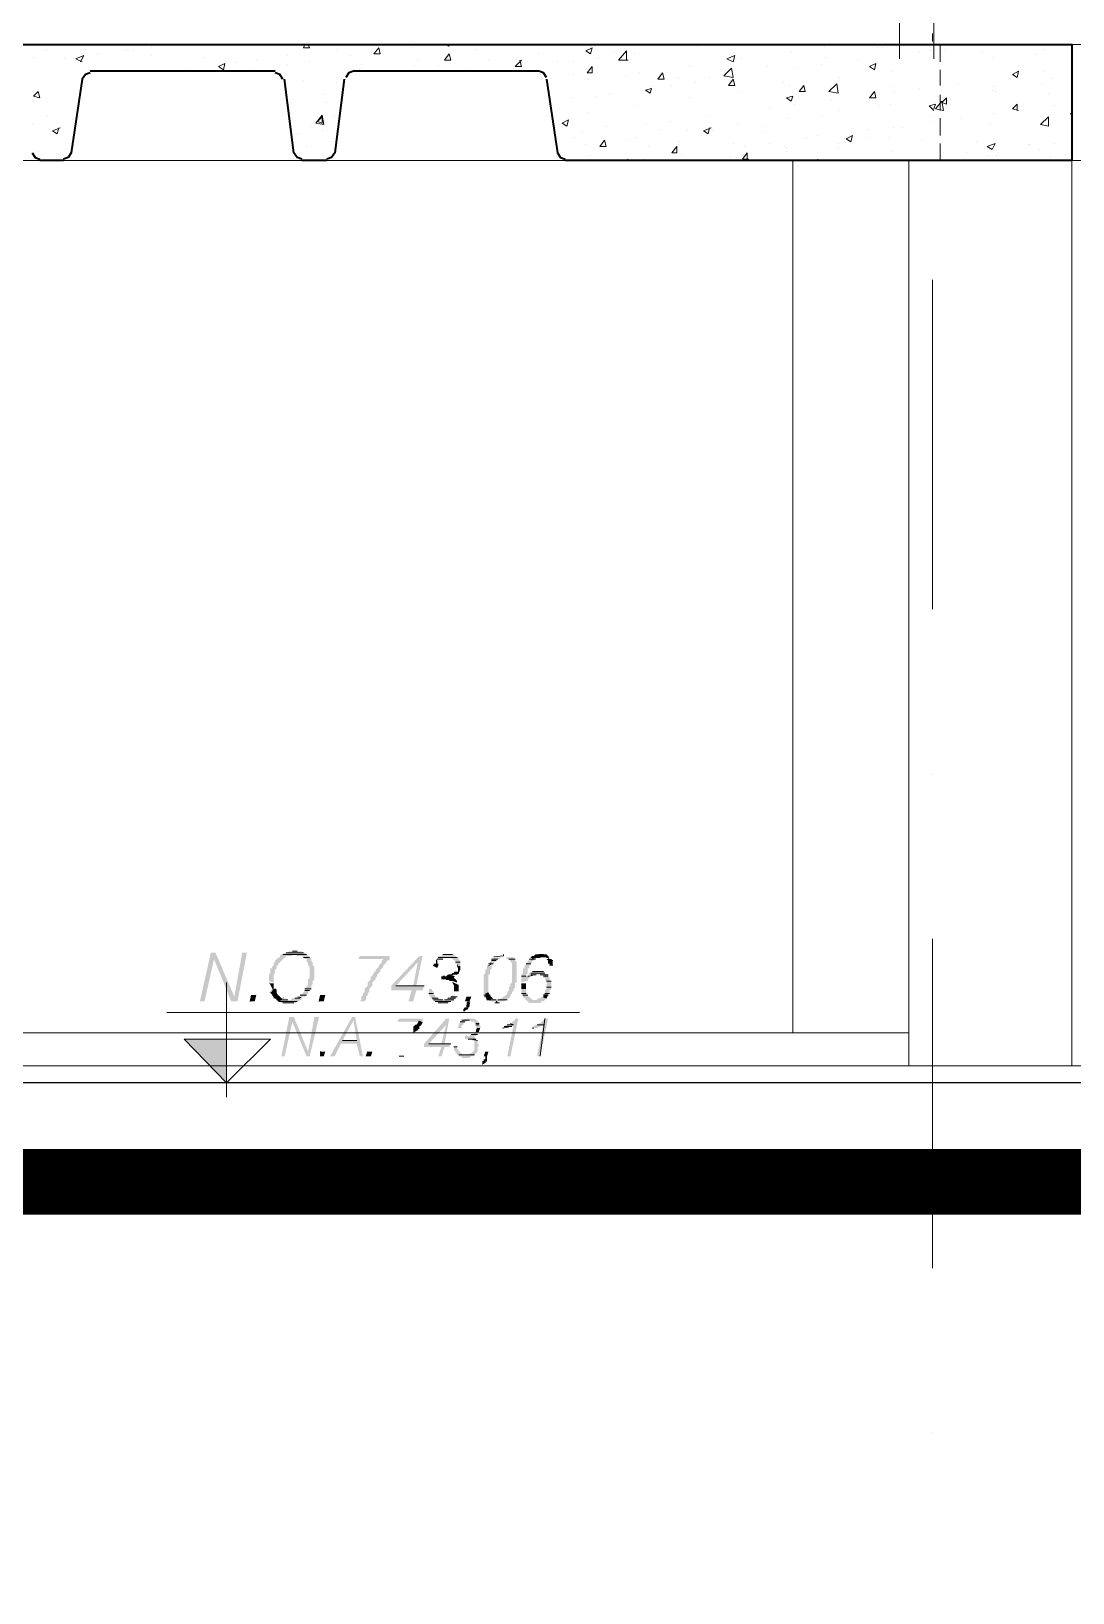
# Model space of a CAD drawing. Header units: millimetres. Extents: x 182 to 575, y -105 to 95.
# Drawn here: x 296.144 to 299.306, y 64.959 to 69.699 of the extents above; entities that cross this region are included whole.
import ezdxf

# ---------------------------------------------------------------- set-up
doc = ezdxf.new("R2010")
doc.units = ezdxf.units.MM
doc.header["$MEASUREMENT"] = 0
doc.layers.add('PDF_Geometry', color=7, linetype='Continuous')
doc.layers.add('PDF_Solid Fills', color=7, linetype='Continuous')

msp = doc.modelspace()

# ---------------------------------------------------------------- hatches: boundary and pattern name
at = {"layer": 'PDF_Solid Fills', "transparency": 33554559}
for points in [[(296.785, 66.9015), (296.7612, 66.7681), (296.704, 66.9015), (296.6897, 66.9015), (296.6564, 66.7539), (296.6707, 66.7539), (296.6993, 66.8824), (296.7516, 66.7539), (296.7707, 66.7539), (296.7992, 66.9015)], [(296.9183, 66.891), (296.9231, 66.892), (296.9373, 66.892), (296.9373, 66.8967), (296.9469, 66.8967), (296.9516, 66.8961), (296.9516, 66.892), (296.9659, 66.892), (296.9707, 66.8872), (296.9754, 66.8824), (296.9802, 66.8824), (296.9802, 66.8729), (296.985, 66.8729), (296.985, 66.8634), (296.9897, 66.8586), (296.9897, 66.8253), (296.985, 66.8205), (296.985, 66.8015), (296.9802, 66.8015), (296.9802, 66.7967), (296.9754, 66.792), (296.9754, 66.7872), (296.9707, 66.7824), (296.9707, 66.7777), (296.9659, 66.7777), (296.9564, 66.7681), (296.9754, 66.7681), (296.9802, 66.7729), (296.985, 66.7777), (296.985, 66.7824), (296.9897, 66.7872), (296.9945, 66.792), (296.9945, 66.8015), (296.9993, 66.8062), (296.9993, 66.8158), (297.004, 66.8205), (297.004, 66.8586), (296.9993, 66.8634), (296.9993, 66.8729), (296.9945, 66.8777), (296.9945, 66.8824), (296.9897, 66.8872), (296.9897, 66.892), (296.985, 66.892), (296.9802, 66.8967), (296.9754, 66.9015), (296.9707, 66.9015), (296.9659, 66.9062), (296.9278, 66.9062), (296.9231, 66.9015), (296.9135, 66.9015), (296.9088, 66.8967), (296.904, 66.8967), (296.8992, 66.892), (296.8992, 66.8872), (296.8945, 66.8872), (296.885, 66.8777), (296.885, 66.8729), (296.8802, 66.8729), (296.8802, 66.8634), (296.8754, 66.8586), (296.8754, 66.8539), (296.8707, 66.8539), (296.8707, 66.8396), (296.8659, 66.8348), (296.8659, 66.8158), (296.8802, 66.811), (296.8802, 66.8348), (296.885, 66.8396), (296.885, 66.8491), (296.8897, 66.8539), (296.8897, 66.8634), (296.8945, 66.8634), (296.8945, 66.8681), (296.8992, 66.8729), (296.904, 66.8777), (296.9088, 66.8824), (296.9135, 66.8872), (296.9183, 66.8872)], [(297.2135, 66.8824), (297.2088, 66.8777), (297.2088, 66.8729), (297.204, 66.8681), (297.1993, 66.8634), (297.1993, 66.8586), (297.1945, 66.8539), (297.1897, 66.8491), (297.1897, 66.8443), (297.185, 66.8443), (297.185, 66.8396), (297.1802, 66.8348), (297.1802, 66.8301), (297.1754, 66.8301), (297.1754, 66.8205), (297.1707, 66.8158), (297.1659, 66.811), (297.1659, 66.8015), (297.1612, 66.7967), (297.1564, 66.792), (297.1564, 66.7824), (297.1516, 66.7777), (297.1516, 66.7729), (297.1469, 66.7681), (297.1469, 66.7586), (297.1421, 66.7539), (297.1564, 66.7539), (297.1612, 66.7586), (297.1612, 66.7681), (297.1659, 66.7729), (297.1659, 66.7777), (297.1707, 66.7824), (297.1707, 66.792), (297.1754, 66.7967), (297.1802, 66.8015), (297.1802, 66.811), (297.185, 66.8158), (297.1897, 66.8205), (297.1897, 66.8253), (297.1945, 66.8301), (297.1945, 66.8348), (297.1993, 66.8396), (297.204, 66.8443), (297.204, 66.8491), (297.2088, 66.8539), (297.2135, 66.8586), (297.2135, 66.8634), (297.2231, 66.8729), (297.2231, 66.8777), (297.2278, 66.8777), (297.2326, 66.8824), (297.2326, 66.892), (297.1421, 66.892), (297.1373, 66.8824)], [(297.3897, 66.8824), (297.3945, 66.8824), (297.3945, 66.8856), (297.404, 66.8872), (297.4183, 66.8872), (297.4278, 66.8777), (297.4326, 66.8777), (297.4326, 66.8681), (297.4373, 66.8681), (297.4373, 66.8634), (297.4469, 66.8586), (297.4469, 66.8777), (297.4421, 66.8824), (297.4421, 66.8872), (297.4373, 66.8872), (297.4326, 66.892), (297.4278, 66.892), (297.4278, 66.8967), (297.3945, 66.8967), (297.3897, 66.892), (297.3802, 66.892), (297.3802, 66.8872), (297.3754, 66.8824), (297.3707, 66.8777)], [(297.6659, 66.892), (297.6612, 66.8872), (297.7183, 66.8872), (297.7135, 66.892), (297.7088, 66.8967), (297.6754, 66.8967), (297.6707, 66.892)], [(297.4231, 66.8396), (297.4183, 66.8348), (297.4373, 66.8348), (297.4421, 66.8396), (297.4421, 66.8443), (297.4278, 66.8443), (297.4278, 66.8396)], [(297.5421, 66.8586), (297.5469, 66.8634), (297.5278, 66.8586), (297.5278, 66.8539), (297.5231, 66.8491), (297.5231, 66.8396), (297.5183, 66.8348), (297.5183, 66.7729), (297.5326, 66.7777), (297.5326, 66.8348), (297.5373, 66.8348), (297.5373, 66.8491), (297.5421, 66.8539)], [(297.7278, 66.8777), (297.7231, 66.8824), (297.7088, 66.8824), (297.7135, 66.8777), (297.7135, 66.8681), (297.7183, 66.8681), (297.7183, 66.8634), (297.7278, 66.8634)], [(297.3897, 66.8205), (297.4135, 66.8205), (297.4135, 66.8158), (297.4231, 66.8158), (297.4373, 66.811), (297.4373, 66.8158), (297.4326, 66.8205), (297.4278, 66.8253), (297.4278, 66.829), (297.4326, 66.8301), (297.4088, 66.8348), (297.404, 66.8301), (297.3897, 66.8301)], [(296.8135, 66.7729), (296.8088, 66.7539), (296.8231, 66.7539), (296.8278, 66.7729)], [(296.885, 66.7872), (296.885, 66.792), (296.8707, 66.7872)], [(296.8754, 66.7729), (296.8802, 66.7681), (296.8802, 66.7634), (296.904, 66.7634), (296.8992, 66.7681), (296.8945, 66.7729), (296.8897, 66.7777)], [(296.9326, 66.7586), (296.8897, 66.7586), (296.8945, 66.7539), (296.8992, 66.7539), (296.904, 66.7491), (296.9469, 66.7491), (296.9516, 66.7539), (296.9564, 66.7539), (296.9612, 66.7586), (296.9659, 66.7586), (296.9659, 66.7634), (296.9373, 66.7634)], [(297.0231, 66.7729), (297.0183, 66.7539), (297.0326, 66.7539), (297.0373, 66.7729)], [(297.385, 66.7586), (297.3802, 66.7634), (297.3754, 66.7634), (297.3707, 66.7681), (297.3707, 66.7729), (297.3659, 66.7729), (297.3659, 66.7824), (297.3612, 66.7872), (297.3612, 66.792), (297.3516, 66.792), (297.3516, 66.7729), (297.3564, 66.7681), (297.3564, 66.7634), (297.3612, 66.7634), (297.3612, 66.7586), (297.3659, 66.7586), (297.3659, 66.7539), (297.3754, 66.7539), (297.3802, 66.7491), (297.4135, 66.7491), (297.4183, 66.7539), (297.4231, 66.7539), (297.4278, 66.7586), (297.4326, 66.7634), (297.4373, 66.7681), (297.4231, 66.7729), (297.4183, 66.7681), (297.4135, 66.7634), (297.4088, 66.7634), (297.404, 66.7586)], [(297.4707, 66.7539), (297.4754, 66.7491), (297.4754, 66.7539), (297.4802, 66.7681), (297.4659, 66.7681), (297.4612, 66.7539)], [(297.6564, 66.7491), (297.6897, 66.7491), (297.6945, 66.7539), (297.6992, 66.7539), (297.704, 66.7586), (297.704, 66.7634), (297.7088, 66.7634), (297.7088, 66.7681), (297.6945, 66.7681), (297.6897, 66.7634), (297.685, 66.7634), (297.6802, 66.7586), (297.6659, 66.7586), (297.6564, 66.7681), (297.6516, 66.7681), (297.6516, 66.7729), (297.6469, 66.7777), (297.6469, 66.792), (297.6326, 66.792), (297.6326, 66.7777), (297.6373, 66.7729), (297.6373, 66.7681)], [(297.004, 66.7062), (296.985, 66.6015), (296.9421, 66.7062), (296.9278, 66.7062), (296.904, 66.5872), (296.9135, 66.5872), (296.9373, 66.692), (296.9802, 66.5872), (296.9897, 66.5872), (297.0183, 66.7062)], [(297.3183, 66.692), (297.3326, 66.6872), (297.3326, 66.7015), (297.2612, 66.7015), (297.2564, 66.692)], [(297.4564, 66.6872), (297.4612, 66.692), (297.4659, 66.692), (297.4707, 66.6967), (297.4754, 66.6967), (297.4802, 66.692), (297.4897, 66.692), (297.4897, 66.6872), (297.4945, 66.6872), (297.4945, 66.6729), (297.5088, 66.6729), (297.5088, 66.6777), (297.504, 66.6824), (297.504, 66.692), (297.4993, 66.692), (297.4993, 66.6967), (297.4945, 66.6967), (297.4897, 66.7015), (297.4612, 66.7015), (297.4564, 66.6967), (297.4516, 66.6967), (297.4469, 66.692), (297.4469, 66.6872), (297.4421, 66.6872), (297.4421, 66.6777), (297.4373, 66.6729), (297.4516, 66.6729), (297.4516, 66.6824), (297.4564, 66.6824)], [(297.4564, 66.7253), (297.4612, 66.7253), (297.4635, 66.7277), (297.4707, 66.7301), (297.4707, 66.7348), (297.4659, 66.7396), (297.4659, 66.7348), (297.4612, 66.7348), (297.4564, 66.7301)], [(297.6129, 66.6967), (297.6088, 66.6967), (297.6088, 66.692), (297.604, 66.692), (297.604, 66.6872), (297.5993, 66.6872), (297.5945, 66.6824), (297.585, 66.6824), (297.5802, 66.6777), (297.5754, 66.6729), (297.5945, 66.6729), (297.5945, 66.6767), (297.5993, 66.6777), (297.604, 66.6777), (297.6088, 66.6824), (297.5897, 66.5872), (297.5993, 66.5872), (297.6231, 66.7015), (297.6135, 66.7015)], [(297.6945, 66.692), (297.6897, 66.6872), (297.685, 66.6872), (297.685, 66.6824), (297.6754, 66.6824), (297.6707, 66.6777), (297.6659, 66.6777), (297.6659, 66.6729), (297.6802, 66.6729), (297.6838, 66.6765), (297.6897, 66.6777), (297.6945, 66.6777), (297.6945, 66.6824), (297.698, 66.6824), (297.6971, 66.6714), (297.6802, 66.5872), (297.6897, 66.5872), (297.7135, 66.7015), (297.704, 66.7015), (297.6992, 66.6967)], [(297.4612, 66.6396), (297.4802, 66.6396), (297.485, 66.6348), (297.4897, 66.6348), (297.4897, 66.6062), (297.4802, 66.5967), (297.4754, 66.5967), (297.4754, 66.592), (297.4516, 66.592), (297.4516, 66.5967), (297.4469, 66.5967), (297.4469, 66.6015), (297.4421, 66.6015), (297.4421, 66.6062), (297.4373, 66.611), (297.4373, 66.6158), (297.4278, 66.6158), (297.4278, 66.6062), (297.4326, 66.6015), (297.4326, 66.5967), (297.4373, 66.5967), (297.4373, 66.592), (297.4421, 66.592), (297.4421, 66.5872), (297.4516, 66.5872), (297.4516, 66.5824), (297.4754, 66.5824), (297.4802, 66.5872), (297.485, 66.5872), (297.4897, 66.592), (297.4945, 66.5967), (297.4993, 66.6015), (297.4993, 66.6158), (297.504, 66.6205), (297.4993, 66.6253), (297.4993, 66.6348), (297.4945, 66.6396), (297.4897, 66.6443), (297.4897, 66.6477), (297.4945, 66.6491), (297.4993, 66.6539), (297.4993, 66.6586), (297.504, 66.6586), (297.4945, 66.6634), (297.4897, 66.6586), (297.485, 66.6539), (297.4802, 66.6539), (297.4754, 66.6491), (297.4612, 66.6491)], [(297.0231, 66.6015), (297.0231, 66.5872), (297.0326, 66.5872), (297.0373, 66.6015)], [(297.1659, 66.6015), (297.1612, 66.5872), (297.1754, 66.5872), (297.1802, 66.6015)], [(297.5135, 66.5634), (297.5231, 66.5682), (297.5231, 66.5729), (297.5278, 66.5729), (297.5278, 66.5872), (297.5326, 66.6015), (297.5231, 66.6015), (297.5183, 66.5872), (297.5231, 66.5872), (297.5231, 66.5777), (297.5183, 66.5777), (297.5183, 66.5729), (297.5135, 66.5729)]]:
    msp.add_hatch(color=256, dxfattribs=at).paths.add_polyline_path(points)
h = msp.add_hatch(color=256, dxfattribs=at)
h.paths.add_polyline_path([(297.3183, 66.8729), (297.304, 66.8015), (297.2516, 66.8015)])
h.paths.add_polyline_path([(297.3326, 66.892), (297.3231, 66.892), (297.2373, 66.8015), (297.2373, 66.7872), (297.2992, 66.7872), (297.2897, 66.7539), (297.304, 66.7539), (297.3135, 66.7872), (297.3326, 66.7872), (297.3373, 66.8015), (297.3135, 66.8015)], flags=0)
h = msp.add_hatch(color=256, dxfattribs=at)
h.paths.add_polyline_path([(297.5754, 66.8872), (297.5469, 66.8872), (297.5469, 66.8824), (297.5421, 66.8824), (297.5421, 66.8777), (297.5373, 66.8729), (297.5326, 66.8729), (297.5469, 66.8681), (297.5516, 66.8729), (297.5612, 66.8824), (297.5659, 66.8824), (297.5697, 66.8862)])
h.paths.add_polyline_path([(297.5326, 66.7586), (297.5373, 66.7539), (297.5802, 66.7539), (297.585, 66.7586), (297.5897, 66.7586), (297.5897, 66.7634), (297.5945, 66.7634), (297.5993, 66.7681), (297.5993, 66.7729), (297.604, 66.7777), (297.604, 66.7824), (297.6088, 66.7872), (297.6088, 66.792), (297.6135, 66.7967), (297.6135, 66.811), (297.6183, 66.811), (297.6183, 66.8729), (297.6135, 66.8777), (297.6135, 66.8824), (297.6088, 66.8872), (297.585, 66.8872), (297.5897, 66.8824), (297.5945, 66.8824), (297.5993, 66.8777), (297.5993, 66.8729), (297.604, 66.8729), (297.604, 66.811), (297.5993, 66.8062), (297.5993, 66.8015), (297.5945, 66.7967), (297.5945, 66.7872), (297.5897, 66.7824), (297.5897, 66.7777), (297.5802, 66.7681), (297.5754, 66.7681), (297.5754, 66.7634), (297.5707, 66.7634), (297.5659, 66.7586), (297.5516, 66.7586), (297.5469, 66.7634), (297.5278, 66.7634), (297.5278, 66.7586)])
h = msp.add_hatch(color=256, dxfattribs=at)
h.paths.add_polyline_path([(297.6469, 66.8348), (297.6516, 66.8396), (297.6516, 66.8539), (297.6564, 66.8539), (297.6564, 66.8634), (297.6612, 66.8681), (297.6659, 66.8729), (297.6659, 66.8777), (297.6707, 66.8777), (297.6754, 66.8824), (297.6516, 66.8777), (297.6516, 66.8729), (297.6469, 66.8729), (297.6469, 66.8634), (297.6421, 66.8634), (297.6421, 66.8539), (297.6373, 66.8539), (297.6373, 66.8396), (297.6326, 66.8348), (297.6326, 66.811), (297.6469, 66.8158), (297.6516, 66.8158), (297.6516, 66.8205), (297.6564, 66.8253), (297.6564, 66.8301), (297.6469, 66.8301)])
h.paths.add_polyline_path([(297.6957, 66.8336), (297.6992, 66.8301), (297.6992, 66.8253), (297.704, 66.8253), (297.704, 66.8205), (297.7088, 66.8158), (297.7088, 66.792), (297.704, 66.7872), (297.704, 66.7777), (297.6992, 66.7777), (297.7135, 66.7729), (297.7183, 66.7777), (297.7183, 66.7872), (297.7231, 66.792), (297.7231, 66.8158), (297.7183, 66.8158), (297.7183, 66.8253), (297.7135, 66.8301), (297.7135, 66.8348), (297.7088, 66.8348), (297.6992, 66.8443), (297.6659, 66.8443), (297.6612, 66.8396), (297.6564, 66.8396), (297.6516, 66.8348), (297.6897, 66.8348)])
h = msp.add_hatch(color=256, dxfattribs=at)
h.paths.add_polyline_path([(297.1231, 66.6967), (297.1326, 66.6348), (297.0897, 66.6348)])
h.paths.add_polyline_path([(297.1516, 66.5872), (297.1278, 66.7062), (297.1183, 66.7062), (297.0516, 66.5872), (297.0659, 66.5872), (297.085, 66.6253), (297.1326, 66.6253), (297.1421, 66.5872)], flags=0)
h = msp.add_hatch(color=256, dxfattribs=at)
h.paths.add_polyline_path([(297.404, 66.6824), (297.3897, 66.6253), (297.3516, 66.6253)])
h.paths.add_polyline_path([(297.4135, 66.7015), (297.404, 66.7015), (297.3373, 66.6253), (297.3373, 66.6158), (297.3897, 66.6158), (297.3802, 66.5872), (297.3897, 66.5872), (297.3993, 66.6158), (297.4135, 66.6158), (297.4183, 66.6253), (297.3993, 66.6253)], flags=0)

# ---------------------------------------------------------------- linework, layer by layer
at = {"layer": 'PDF_Geometry', "lineweight": 13}
for points in [[(298.7802, 69.6158), (298.7802, 69.7872), (298.7802, 69.7681), (298.7802, 69.7729), (298.7754, 69.7729), (298.7754, 69.7681), (298.7754, 69.7729)], [(298.885, 69.6158), (298.885, 69.7872)], [(298.7802, 69.692), (298.7802, 69.6681)], [(298.8802, 69.692), (298.8802, 69.6681)], [(298.904, 69.6062), (298.904, 69.6586), (298.9421, 69.6586)], [(298.9659, 69.6586), (299.0183, 69.6586)], [(299.0421, 69.6586), (299.0945, 69.6586)], [(299.1183, 69.6586), (299.1659, 69.6586)], [(299.1945, 69.6586), (299.2421, 69.6586)], [(299.2659, 69.6586), (299.304, 69.6586), (299.304, 69.6062)], [(298.904, 69.5348), (298.904, 69.5824)], [(299.304, 69.5824), (299.304, 69.5348)], [(298.904, 69.4586), (298.904, 69.5062)], [(299.304, 69.5062), (299.304, 69.4586)], [(298.8802, 69.4443), (298.8802, 69.4443)], [(298.904, 69.3824), (298.904, 69.4348)], [(299.304, 69.4348), (299.304, 69.3824)], [(298.9421, 69.3062), (298.904, 69.3062), (298.904, 69.3586)], [(299.304, 69.3586), (299.304, 69.3062), (299.2659, 69.3062)], [(303.7231, 69.3062), (299.0802, 69.3062), (280.504, 69.3062), (280.5564, 69.3062)], [(299.0183, 69.3062), (298.9659, 69.3062)], [(299.0945, 69.3062), (299.0421, 69.3062)], [(299.1659, 69.3062), (299.1183, 69.3062)], [(299.2421, 69.3062), (299.1945, 69.3062)], [(298.8802, 67.9443), (298.8802, 68.9443)], [(298.8802, 67.4443), (298.8802, 67.4443)], [(298.8802, 65.9443), (298.8802, 66.9443)], [(296.9802, 66.8967), (296.9088, 66.8967), (296.9802, 66.8967)], [(296.9088, 66.8967), (296.9802, 66.8967), (296.9088, 66.8967)], [(296.9707, 66.9015), (296.9183, 66.9015), (296.9707, 66.9015)], [(296.9373, 66.9062), (296.9516, 66.9062), (296.9373, 66.9062)], [(297.3945, 66.8967), (297.4231, 66.8967), (297.3945, 66.8967)], [(297.5492, 66.8896), (297.5778, 66.892), (297.5778, 66.892), (297.5778, 66.8967), (297.5778, 66.8967), (297.5778, 66.8967), (297.5778, 66.8967)], [(297.6992, 66.8967), (297.685, 66.8967), (297.6992, 66.8967)], [(297.685, 66.8967), (297.6992, 66.8967), (297.685, 66.8967)], [(296.9707, 66.8872), (296.9897, 66.8872), (296.9707, 66.8872)], [(297.3754, 66.8824), (297.3945, 66.8824), (297.3754, 66.8824)], [(297.3802, 66.8872), (297.4088, 66.8872), (297.3802, 66.8872)], [(297.4088, 66.8872), (297.3802, 66.8872), (297.4088, 66.8872)], [(297.4373, 66.8872), (297.3802, 66.8872), (297.4373, 66.8872)], [(297.4469, 66.8729), (297.4326, 66.8729), (297.4469, 66.8729)], [(297.4373, 66.8586), (297.4469, 66.8586), (297.4373, 66.8586)], [(297.5397, 66.8705), (297.5397, 66.8658), (297.5302, 66.861)], [(297.5326, 66.8681), (297.5469, 66.8681), (297.5326, 66.8681)], [(297.5469, 66.8681), (297.5326, 66.8681), (297.5469, 66.8681)], [(297.5612, 66.8824), (297.5421, 66.8824), (297.5612, 66.8824)], [(297.5564, 66.8777), (297.5421, 66.8777), (297.5564, 66.8777)], [(297.5945, 66.8824), (297.6135, 66.8824), (297.5945, 66.8824)], [(297.6612, 66.8681), (297.6469, 66.8681), (297.6612, 66.8681)], [(297.6754, 66.8824), (297.6564, 66.8824), (297.6754, 66.8824)], [(297.6826, 66.8872), (297.6683, 66.8848), (297.6635, 66.8801)], [(297.6659, 66.8443), (297.6992, 66.8443), (297.6659, 66.8443)], [(297.6897, 66.8443), (297.6754, 66.8443), (297.6897, 66.8443)], [(297.7088, 66.8872), (297.7135, 66.8872), (297.7159, 66.8824)], [(297.7278, 66.8777), (297.7135, 66.8777), (297.7278, 66.8777)], [(297.7278, 66.8634), (297.7183, 66.8634), (297.7278, 66.8634)], [(296.7373, 66.4634), (296.7373, 66.811)], [(297.3373, 66.8015), (297.2516, 66.8015), (297.3373, 66.8015)], [(297.3945, 66.8301), (297.3993, 66.8301), (297.3945, 66.8301)], [(297.4326, 66.8205), (297.404, 66.8205), (297.4326, 66.8205)], [(297.4112, 66.8348), (297.4254, 66.8348), (297.4183, 66.8348)], [(297.4278, 66.8396), (297.4421, 66.8396), (297.4278, 66.8396)], [(297.6326, 66.8301), (297.6469, 66.8301), (297.6326, 66.8301)], [(297.6469, 66.8301), (297.6326, 66.8301), (297.6469, 66.8301)], [(297.6659, 66.8324), (297.6564, 66.8301), (297.6516, 66.8301)], [(297.6612, 66.8396), (297.704, 66.8396), (297.6612, 66.8396)], [(297.704, 66.8396), (297.6612, 66.8396), (297.704, 66.8396)], [(297.6683, 66.8348), (297.6612, 66.8348), (297.6778, 66.8348)], [(297.6897, 66.8348), (297.7135, 66.8348), (297.6897, 66.8348)], [(297.7135, 66.8301), (297.6992, 66.8301), (297.7135, 66.8301)], [(297.6992, 66.8301), (297.7135, 66.8301), (297.6992, 66.8301)], [(297.7088, 66.8158), (297.7231, 66.8158), (297.7088, 66.8158)], [(297.7088, 66.7967), (297.7231, 66.7967), (297.7088, 66.7967)], [(296.8088, 66.7539), (296.8135, 66.7729), (296.8088, 66.7539)], [(296.8897, 66.7777), (296.8754, 66.7777), (296.8897, 66.7777)], [(296.8992, 66.7681), (296.8802, 66.7681), (296.8992, 66.7681)], [(296.8897, 66.7586), (296.9231, 66.7586), (296.8897, 66.7586)], [(296.8992, 66.7539), (296.9516, 66.7539), (296.8992, 66.7539)], [(296.9421, 66.7491), (296.9088, 66.7491), (296.9421, 66.7491)], [(296.9445, 66.7634), (296.9588, 66.7634), (296.9635, 66.7658), (296.954, 66.7681)], [(296.9802, 66.7729), (296.9612, 66.7729), (296.9802, 66.7729)], [(296.9612, 66.7729), (296.9802, 66.7729), (296.9612, 66.7729)], [(296.9754, 66.792), (296.9945, 66.792), (296.9754, 66.792)], [(296.9897, 66.7872), (296.9754, 66.7872), (296.9897, 66.7872)], [(297.0183, 66.7539), (297.0231, 66.7729), (297.0183, 66.7539)], [(297.3516, 66.7777), (297.3659, 66.7777), (297.3516, 66.7777)], [(297.3802, 66.7634), (297.3612, 66.7634), (297.3802, 66.7634)], [(297.4183, 66.7539), (297.3707, 66.7539), (297.4183, 66.7539)], [(297.3802, 66.7491), (297.4088, 66.7491), (297.3802, 66.7491)], [(297.4278, 66.7586), (297.3993, 66.7586), (297.4278, 66.7586)], [(297.4088, 66.7634), (297.4326, 66.7634), (297.4088, 66.7634)], [(297.4183, 66.7681), (297.4373, 66.7681), (297.4183, 66.7681)], [(297.5373, 66.7729), (297.5183, 66.7729), (297.5373, 66.7729)], [(297.5564, 66.7586), (297.5278, 66.7586), (297.5564, 66.7586)], [(297.5516, 66.7491), (297.5659, 66.7491), (297.5516, 66.7491)], [(297.5588, 66.7539), (297.5564, 66.7539), (297.5588, 66.7491), (297.5588, 66.7491), (297.5588, 66.7491), (297.5588, 66.7491)], [(297.6469, 66.7777), (297.6326, 66.7777), (297.6469, 66.7777)], [(297.6373, 66.7729), (297.6516, 66.7729), (297.6373, 66.7729)], [(297.6992, 66.7729), (297.7135, 66.7729), (297.6992, 66.7729)], [(297.7183, 66.7777), (297.704, 66.7777), (297.7183, 66.7777)], [(296.5564, 66.7205), (297.8088, 66.7205)], [(297.4707, 66.7348), (297.4612, 66.7348), (297.4707, 66.7348)], [(297.4659, 66.7396), (297.4754, 66.7396), (297.4659, 66.7396)], [(297.704, 66.7015), (297.6897, 66.5872), (297.704, 66.7015)], [(297.4469, 66.692), (297.4612, 66.692), (297.4469, 66.692)], [(297.4612, 66.692), (297.4469, 66.692), (297.4612, 66.692)], [(297.4516, 66.6967), (297.4754, 66.6967), (297.4516, 66.6967)], [(297.4754, 66.6967), (297.4516, 66.6967), (297.4754, 66.6967)], [(297.4802, 66.6539), (297.4993, 66.6539), (297.4802, 66.6539)], [(297.4897, 66.6586), (297.4993, 66.6586), (297.4897, 66.6586)], [(297.4897, 66.6586), (297.504, 66.6586), (297.4897, 66.6586)], [(297.504, 66.6872), (297.4945, 66.6872), (297.504, 66.6872)], [(297.4945, 66.6824), (297.504, 66.6824), (297.4945, 66.6824)], [(297.5993, 66.6777), (297.5754, 66.6729), (297.5993, 66.6777)], [(297.5802, 66.6777), (297.604, 66.6777), (297.5802, 66.6777)], [(297.6088, 66.6824), (297.5897, 66.6824), (297.6088, 66.6824)], [(297.6802, 66.6824), (297.6992, 66.6824), (297.6802, 66.6824)], [(297.0897, 66.6348), (297.1326, 66.6348), (297.0897, 66.6348)], [(297.4183, 66.6253), (297.3516, 66.6253), (297.4183, 66.6253)], [(297.4659, 66.6491), (297.4659, 66.6491), (297.4659, 66.6491)], [(297.4945, 66.6396), (297.4707, 66.6396), (297.4945, 66.6396)], [(275.6183, 66.5586), (302.7135, 66.5586)], [(297.0231, 66.5872), (297.0231, 66.6015), (297.0231, 66.5872)], [(297.1612, 66.5872), (297.1659, 66.6015), (297.1612, 66.5872)], [(297.2754, 66.5872), (297.2612, 66.5872), (297.2754, 66.5872)], [(297.4897, 66.592), (297.4659, 66.592), (297.4897, 66.592)], [(297.4659, 66.592), (297.4897, 66.592), (297.4659, 66.592)], [(297.5231, 66.5682), (297.5135, 66.5634), (297.5231, 66.5682)], [(297.5183, 66.5729), (297.5278, 66.5729), (297.5183, 66.5729)], [(297.5231, 66.5824), (297.5278, 66.5824), (297.5231, 66.5824)], [(297.5278, 66.5777), (297.5231, 66.5777), (297.5278, 66.5777)], [(298.8802, 65.4443), (298.8802, 65.4443)]]:
    msp.add_lwpolyline(points, dxfattribs=at)
at = {"layer": 'PDF_Geometry', "lineweight": 40}
for points in [[(280.7231, 69.3062), (280.304, 69.3062), (280.304, 69.6586), (299.304, 69.6586), (299.304, 69.3062), (297.7659, 69.3062)], [(296.3231, 69.5729), (296.3088, 69.5681), (296.2993, 69.5539), (296.2659, 69.3301), (296.2564, 69.3158), (296.2421, 69.311)], [(296.885, 69.5777), (296.3231, 69.5777)], [(296.9088, 69.5539), (296.8992, 69.5681), (296.885, 69.5729)], [(296.9659, 69.311), (296.9516, 69.3158), (296.9421, 69.3301), (296.9135, 69.5539)], [(297.0945, 69.5539), (297.0659, 69.3301), (297.0564, 69.3158), (297.0421, 69.311)], [(297.7088, 69.5586), (297.6992, 69.5729), (297.685, 69.5777), (297.1231, 69.5777), (297.1088, 69.5729), (297.0993, 69.5586)], [(297.7088, 69.5539), (297.7421, 69.3301), (297.7516, 69.3158), (297.7659, 69.311)], [(296.1469, 69.3301), (296.1564, 69.3158), (296.1707, 69.311)], [(296.2421, 69.3062), (296.1707, 69.3062)], [(297.0421, 69.3062), (296.9659, 69.3062)]]:
    msp.add_lwpolyline(points, dxfattribs=at)
at = {"layer": 'PDF_Geometry', "lineweight": 0}
for points in [[(296.1897, 69.6396), (296.1897, 69.6396)], [(296.3088, 69.6443), (296.3088, 69.6443)], [(296.4326, 69.6396), (296.4326, 69.6396)], [(296.4564, 69.6396), (296.4564, 69.6396)], [(296.5088, 69.6539), (296.5088, 69.6539)], [(296.985, 69.6586), (296.9897, 69.6491), (296.9707, 69.6491), (296.9754, 69.6586)], [(297.0707, 69.6443), (297.0707, 69.6443)], [(297.2992, 69.6491), (297.2992, 69.6491)], [(297.404, 69.6586), (297.4135, 69.6539)], [(297.4088, 69.6539), (297.4135, 69.6586)], [(297.4945, 69.6396), (297.4945, 69.6396)], [(297.8421, 69.6539), (297.8421, 69.6539)], [(297.9564, 69.611), (297.9278, 69.611), (297.9516, 69.6396), (297.9516, 69.611)], [(298.1659, 69.6539), (298.1659, 69.6539)], [(298.5516, 69.6539), (298.5516, 69.6539)], [(298.604, 69.6586), (298.604, 69.6586)], [(298.7135, 69.6491), (298.7135, 69.6491)], [(298.7278, 69.6491), (298.7278, 69.6491)], [(298.8754, 69.6396), (298.8754, 69.6396)], [(298.9183, 69.6443), (298.9183, 69.6443)], [(299.2183, 69.6396), (299.2183, 69.6396)], [(296.1516, 69.6205), (296.1516, 69.6205)], [(296.2469, 69.6158), (296.2469, 69.6158)], [(296.2993, 69.6062), (296.2802, 69.6158), (296.304, 69.6253), (296.2945, 69.6062)], [(296.2802, 69.611), (296.2802, 69.611)], [(296.3469, 69.6301), (296.3469, 69.6301)], [(296.5088, 69.6253), (296.5088, 69.6253)], [(296.6707, 69.6158), (296.6707, 69.6158)], [(296.7659, 69.6062), (296.7659, 69.6062)], [(296.8278, 69.611), (296.8278, 69.611)], [(296.9231, 69.6253), (296.9231, 69.6253)], [(296.9231, 69.5967), (296.9231, 69.5967)], [(296.9897, 69.6062), (296.9897, 69.6062)], [(297.1135, 69.6253), (297.1135, 69.6253)], [(297.1469, 69.5967), (297.1469, 69.5967)], [(297.185, 69.6348), (297.185, 69.6348)], [(297.3088, 69.592), (297.3088, 69.592)], [(297.3183, 69.611), (297.3183, 69.611)], [(297.3802, 69.592), (297.3802, 69.592)], [(297.5326, 69.611), (297.5326, 69.611)], [(297.6278, 69.611), (297.6326, 69.592), (297.6135, 69.592), (297.6326, 69.611)], [(297.685, 69.6301), (297.685, 69.6301)], [(297.7421, 69.6062), (297.7421, 69.6062)], [(297.7897, 69.6062), (297.7897, 69.6062)], [(297.8659, 69.6158), (297.8659, 69.6158)], [(297.9135, 69.6348), (297.9135, 69.6348)], [(297.9754, 69.6301), (297.9754, 69.6301)], [(298.1421, 69.592), (298.1421, 69.592)], [(298.2993, 69.6158), (298.2993, 69.6158)], [(298.3802, 69.592), (298.3802, 69.592)], [(298.4516, 69.6348), (298.4516, 69.6348)], [(298.5421, 69.5967), (298.5421, 69.5967)], [(298.5564, 69.6205), (298.5564, 69.6205)], [(298.6564, 69.611), (298.6564, 69.611)], [(298.8421, 69.6348), (298.8421, 69.6348)], [(298.9088, 69.5967), (298.9088, 69.5967)], [(299.0326, 69.6348), (299.0326, 69.6348)], [(299.0612, 69.6205), (299.0612, 69.6205)], [(299.1945, 69.6301), (299.1945, 69.6301)], [(296.6135, 69.5824), (296.6135, 69.5824)], [(296.8088, 69.5824), (296.8088, 69.5824)], [(296.9707, 69.5491), (296.9707, 69.5491)], [(297.0707, 69.5443), (297.0707, 69.5443)], [(297.1421, 69.5824), (297.1421, 69.5824)], [(297.4707, 69.5824), (297.4707, 69.5824)], [(297.5993, 69.5777), (297.5993, 69.5777)], [(297.7897, 69.5681), (297.7897, 69.5681)], [(297.8373, 69.5539), (297.8373, 69.5539)], [(297.9516, 69.5634), (297.9516, 69.5634)], [(297.9897, 69.5729), (297.9897, 69.5729)], [(298.1088, 69.5586), (298.1088, 69.5586)], [(298.1612, 69.5443), (298.1612, 69.5443)], [(298.204, 69.5586), (298.204, 69.5586)], [(298.2707, 69.5491), (298.2707, 69.5491)], [(298.2754, 69.5586), (298.2754, 69.5586)], [(298.4278, 69.5443), (298.4278, 69.5443)], [(298.4659, 69.5872), (298.4659, 69.5872)], [(298.5992, 69.5586), (298.5992, 69.5586)], [(298.7564, 69.5777), (298.7564, 69.5777)], [(299.1421, 69.5681), (299.1421, 69.5681)], [(299.2183, 69.5777), (299.2183, 69.5777)], [(299.2421, 69.5586), (299.2421, 69.5586)], [(296.1516, 69.5205), (296.1516, 69.5205)], [(296.1659, 69.4967), (296.1659, 69.4967)], [(296.9183, 69.5253), (296.9183, 69.5253)], [(297.0326, 69.5062), (297.0326, 69.5062)], [(297.785, 69.4967), (297.785, 69.4967)], [(297.8564, 69.5015), (297.8564, 69.5015)], [(297.8993, 69.511), (297.8993, 69.511)], [(298.0278, 69.5301), (298.0278, 69.5301)], [(298.0897, 69.5348), (298.0897, 69.5348)], [(298.1421, 69.4967), (298.1421, 69.4967)], [(298.2945, 69.5158), (298.2945, 69.5158)], [(298.4469, 69.5348), (298.4469, 69.5348)], [(298.5897, 69.5348), (298.5897, 69.5348)], [(298.7516, 69.5301), (298.7516, 69.5301)], [(298.7659, 69.5158), (298.7659, 69.5158)], [(298.8421, 69.5253), (298.8421, 69.5253)], [(298.8945, 69.5015), (298.8945, 69.5015)], [(298.904, 69.4967), (298.904, 69.4967)], [(298.9088, 69.5205), (298.9088, 69.5205)], [(298.9564, 69.5396), (298.9564, 69.5396)], [(299.0612, 69.5205), (299.0612, 69.5205)], [(299.0659, 69.5301), (299.0659, 69.5301)], [(299.0707, 69.5158), (299.0707, 69.5158)], [(299.2135, 69.5396), (299.2135, 69.5396)], [(299.2326, 69.511), (299.2326, 69.511)], [(296.9326, 69.4491), (296.9326, 69.4491)], [(297.0421, 69.4824), (297.0421, 69.4824)], [(297.8326, 69.4539), (297.8326, 69.4539)], [(297.985, 69.4729), (297.985, 69.4729)], [(298.385, 69.4682), (298.385, 69.4682)], [(298.4612, 69.4777), (298.4612, 69.4777)], [(298.5754, 69.492), (298.5754, 69.492)], [(298.5992, 69.4586), (298.5992, 69.4586)], [(298.7183, 69.4729), (298.7183, 69.4729)], [(298.7516, 69.4777), (298.7516, 69.4777)], [(298.885, 69.4586), (298.8707, 69.4729), (298.8897, 69.4777), (298.885, 69.4634)], [(299.0659, 69.4491), (299.0659, 69.4491)], [(299.1421, 69.4586), (299.1231, 69.4634), (299.1373, 69.4777), (299.1373, 69.4586)], [(299.1373, 69.4634), (299.1373, 69.4634)], [(299.1421, 69.4586), (299.1421, 69.4586)], [(299.2516, 69.4729), (299.2516, 69.4729)], [(299.304, 69.4443), (299.2992, 69.4491), (299.304, 69.4491)], [(296.1469, 69.4205), (296.1469, 69.4205)], [(296.1945, 69.4443), (296.1945, 69.4443)], [(296.2278, 69.4062), (296.2231, 69.3872), (296.2088, 69.3967), (296.2326, 69.4062)], [(296.2707, 69.4301), (296.2707, 69.4301)], [(296.2754, 69.4062), (296.2754, 69.4062)], [(296.9945, 69.411), (296.9945, 69.411)], [(297.0659, 69.4443), (297.0659, 69.4443)], [(297.7326, 69.4158), (297.7326, 69.4158)], [(297.8897, 69.411), (297.8897, 69.411)], [(298.0088, 69.4158), (298.0088, 69.4158)], [(298.0516, 69.4015), (298.0516, 69.4015)], [(298.085, 69.4253), (298.085, 69.4253)], [(298.204, 69.4062), (298.1992, 69.3872), (298.185, 69.3967), (298.2088, 69.4062)], [(298.1992, 69.4443), (298.1992, 69.4443)], [(298.2897, 69.4158), (298.2897, 69.4158)], [(298.3659, 69.411), (298.3659, 69.411)], [(298.4421, 69.4348), (298.4421, 69.4348)], [(298.5421, 69.4396), (298.5421, 69.4396)], [(298.7612, 69.4062), (298.7612, 69.4062)], [(298.7897, 69.4062), (298.7897, 69.4062)], [(298.8754, 69.4253), (298.8754, 69.4253)], [(298.9659, 69.4348), (298.9659, 69.4348)], [(299.0564, 69.4205), (299.0564, 69.4205)], [(299.2088, 69.4396), (299.2088, 69.4396)], [(296.9516, 69.3872), (296.9516, 69.3872)], [(297.0278, 69.3967), (297.0278, 69.3967)], [(297.7945, 69.3777), (297.7945, 69.3777)], [(297.8183, 69.392), (297.8183, 69.392)], [(297.8278, 69.3539), (297.8278, 69.3539)], [(297.9564, 69.3681), (297.9564, 69.3681)], [(297.9802, 69.3729), (297.9802, 69.3729)], [(298.1135, 69.3634), (298.1135, 69.3634)], [(298.1373, 69.3967), (298.1373, 69.3967)], [(298.1945, 69.3824), (298.1945, 69.3824)], [(298.2135, 69.3967), (298.2135, 69.3967)], [(298.2754, 69.3586), (298.2754, 69.3586)], [(298.3707, 69.392), (298.3707, 69.392)], [(298.385, 69.3586), (298.385, 69.3586)], [(298.4992, 69.3729), (298.4992, 69.3729)], [(298.5326, 69.3824), (298.5326, 69.3824)], [(298.5945, 69.3586), (298.5945, 69.3586)], [(298.6135, 69.3729), (298.6135, 69.3729)], [(298.685, 69.3967), (298.685, 69.3967)], [(298.6897, 69.3777), (298.6897, 69.3777)], [(298.7469, 69.3777), (298.7469, 69.3777)], [(298.8516, 69.3681), (298.8516, 69.3681)], [(298.8992, 69.3967), (298.8992, 69.3967)], [(299.0135, 69.3634), (299.0135, 69.3634)], [(299.1707, 69.3539), (299.1707, 69.3539)], [(299.1754, 69.3539), (299.1754, 69.3539)], [(299.2516, 69.3586), (299.2516, 69.3586)], [(296.1659, 69.3348), (296.1659, 69.3348)], [(296.2278, 69.3253), (296.2278, 69.3253)], [(296.9802, 69.3491), (296.9802, 69.3491)], [(297.0612, 69.3443), (297.0612, 69.3443)], [(297.8421, 69.3205), (297.8421, 69.3205)], [(298.004, 69.311), (298.004, 69.311)], [(298.0183, 69.3491), (298.0183, 69.3491)], [(298.1183, 69.3253), (298.1183, 69.3253)], [(298.2659, 69.3158), (298.2659, 69.3158)], [(298.285, 69.3158), (298.285, 69.3158)], [(298.3231, 69.311), (298.304, 69.311), (298.3183, 69.3301), (298.3183, 69.311)], [(298.3088, 69.3491), (298.3088, 69.3491)], [(298.4326, 69.3491), (298.4326, 69.3491)], [(298.4373, 69.3443), (298.4373, 69.3443)], [(298.4373, 69.3348), (298.4373, 69.3348)], [(298.5945, 69.3443), (298.5945, 69.3443)], [(298.7564, 69.3348), (298.7564, 69.3348)], [(298.9135, 69.3301), (298.9135, 69.3301)], [(298.985, 69.3301), (298.985, 69.3301)], [(299.0516, 69.3205), (299.0516, 69.3205)], [(299.0612, 69.3396), (299.0612, 69.3396)], [(299.0754, 69.3205), (299.0754, 69.3205)], [(299.0802, 69.3301), (299.0802, 69.3301)], [(299.204, 69.3396), (299.204, 69.3396)], [(299.2373, 69.3158), (299.2373, 69.3158)], [(279.3421, 66.6586), (298.8088, 66.6586), (298.8088, 66.5586)]]:
    msp.add_lwpolyline(points, dxfattribs=at)
for points in [[(297.1993, 69.6491), (297.204, 69.6301), (297.185, 69.6301)], [(297.8469, 69.6491), (297.8421, 69.6301), (297.8278, 69.6396)], [(296.7326, 69.6015), (296.7278, 69.5824), (296.7135, 69.592)], [(297.4135, 69.6301), (297.4183, 69.611), (297.3993, 69.611)], [(297.8469, 69.592), (297.8469, 69.5729), (297.8326, 69.5729)], [(298.2802, 69.6253), (298.2754, 69.6062), (298.2564, 69.6158)], [(298.7088, 69.6015), (298.704, 69.5824), (298.6897, 69.592)], [(298.0612, 69.5729), (298.0659, 69.5539), (298.0469, 69.5539)], [(298.2754, 69.5586), (298.2469, 69.5634), (298.2707, 69.5872)], [(298.2754, 69.5539), (298.2802, 69.5348), (298.2612, 69.5348)], [(299.1421, 69.5777), (299.1373, 69.5586), (299.1231, 69.5681)], [(296.1659, 69.5158), (296.1707, 69.4967), (296.1516, 69.5015)], [(298.0278, 69.5253), (298.0231, 69.511), (298.0088, 69.5205)], [(298.4564, 69.5015), (298.4516, 69.4872), (298.4373, 69.4967)], [(298.4897, 69.5348), (298.4945, 69.5158), (298.4754, 69.5158)], [(298.5945, 69.511), (298.5659, 69.5158), (298.5897, 69.5396)], [(298.704, 69.5158), (298.7088, 69.4967), (298.6897, 69.4967)], [(298.9231, 69.4967), (298.9231, 69.4777), (298.9088, 69.4824)], [(298.9135, 69.4586), (298.8897, 69.4634), (298.9088, 69.4872)], [(297.0326, 69.4158), (297.0088, 69.4205), (297.0278, 69.4443)], [(297.0278, 69.4396), (297.0278, 69.4205), (297.0135, 69.4253)], [(297.7754, 69.4301), (297.7707, 69.411), (297.7564, 69.4205)], [(299.2326, 69.411), (299.2088, 69.4158), (299.2326, 69.4396)], [(297.885, 69.3681), (297.8897, 69.3491), (297.8707, 69.3491)], [(298.6373, 69.3824), (298.6326, 69.3634), (298.6183, 69.3729)], [(299.0707, 69.3586), (299.0612, 69.3396), (299.0469, 69.3491)], [(297.9564, 69.311), (297.9516, 69.3062)], [(298.104, 69.3491), (298.104, 69.3301), (298.0897, 69.3301)], [(298.5326, 69.311), (298.5326, 69.3062)]]:
    msp.add_lwpolyline(points, close=True, dxfattribs=at)
at = {"layer": 'PDF_Geometry', "lineweight": 20}
for points in [[(298.8373, 69.6586), (302.4135, 69.6586)], [(298.4564, 69.3062), (298.4564, 66.6586)], [(298.8088, 69.3062), (298.8088, 66.5586)], [(299.304, 69.3062), (299.304, 66.5586)]]:
    msp.add_lwpolyline(points, dxfattribs=at)
at = {"layer": 'PDF_Geometry', "lineweight": 13}
for points in [[(297.3707, 66.8586, 0.0143, 0.0143, 0), (297.3731, 66.8634, 0.0143, 0.0143, 0), (297.3731, 66.8681, 0, 0, 0), (297.3731, 66.8729, 0.0143, 0.0143, 0), (297.3778, 66.8729, 0, 0, 0), (297.3778, 66.8777, 0, 0, 0), (297.3897, 66.8801, 0, 0, 0)], [(297.4421, 66.861, 0.00952, 0.00952, 0), (297.4421, 66.8562, 0.0143, 0.0143, 0), (297.4397, 66.8515, 0, 0, 0), (297.4397, 66.8467, 0, 0, 0), (297.4445, 66.8443, 0, 0, 0)], [(296.8731, 66.8134, 0, 0, 0), (296.8731, 66.8086, 0.0143, 0.0143, 0), (296.8731, 66.8039, 0.0143, 0.0143, 0), (296.8731, 66.7991, 0, 0, 0), (296.8754, 66.7943, 0, 0, 0), (296.8707, 66.7896, 0, 0, 0)], [(297.4231, 66.8134, 0, 0, 0), (297.4326, 66.8086, 0.0143, 0.0143, 0), (297.435, 66.8039, 0.0143, 0.0143, 0), (297.435, 66.7991, 0.0143, 0.0143, 0), (297.435, 66.7943, 0.0143, 0.0143, 0), (297.435, 66.7896, 0.0143, 0.0143, 0), (297.435, 66.7848, 0, 0, 0), (297.435, 66.7801, 0, 0, 0), (297.4326, 66.7777, 0, 0, 0), (297.4302, 66.7753, 0, 0, 0), (297.4302, 66.7705, 0, 0, 0)], [(297.6397, 66.8134, 0, 0, 0), (297.6397, 66.8086, 0.0143, 0.0143, 0), (297.6397, 66.8039, 0.0143, 0.0143, 0), (297.6397, 66.7991, 0.0143, 0.0143, 0), (297.6397, 66.7967, 0.0143, 0.0143, 0), (297.6397, 66.792, 0, 0, 0)], [(296.904, 66.7586, 0.0202, 0.0202, 0), (296.8993, 66.7634, 0, 0, 0), (296.9064, 66.7634, 0, 0, 0)], [(297.3183, 66.6896, 0.0143, 0.0143, 0), (297.3231, 66.6872, 0.0143, 0.0143, 0), (297.3207, 66.6824, 0.00952, 0.00952, 0), (297.3159, 66.6801, 0.0143, 0.0143, 0), (297.3159, 66.6753, 0.0143, 0.0143, 0), (297.3112, 66.6729, 0.0143, 0.0143, 0), (297.3112, 66.6681, 0.00952, 0.00952, 0), (297.3064, 66.6658, 0.00952, 0.00952, 0), (297.304, 66.6634, 0, 0, 0), (297.304, 66.6586, 0, 0, 0), (297.3016, 66.6539, 0, 0, 0), (297.2969, 66.6515, 0, 0, 0), (297.2969, 66.6467, 0, 0, 0), (297.2921, 66.6443, 0, 0, 0), (297.2921, 66.6396, 0, 0, 0), (297.2897, 66.6348, 0, 0, 0), (297.2873, 66.6324, 0, 0, 0), (297.285, 66.6277, 0, 0, 0), (297.2826, 66.6253, 0, 0, 0), (297.2826, 66.6205, 0, 0, 0), (297.2802, 66.6158, 0, 0, 0), (297.2778, 66.611, 0, 0, 0), (297.2754, 66.6086, 0, 0, 0), (297.2754, 66.6039, 0, 0, 0), (297.2731, 66.6015, 0, 0, 0), (297.2707, 66.5967, 0, 0, 0), (297.2707, 66.592, 0, 0, 0), (297.2683, 66.5872, 0, 0, 0)]]:
    msp.add_lwpolyline(points, format="xyseb", dxfattribs=at)
for points in [[(297.6612, 66.8872), (297.6897, 66.8872), (297.6612, 66.8872)], [(297.3945, 66.7586), (297.3659, 66.7586), (297.3945, 66.7586)], [(297.5612, 66.7586), (297.5897, 66.7586), (297.5612, 66.7586)], [(297.4612, 66.7253), (297.4564, 66.7253), (297.4612, 66.7253)], [(297.5945, 66.6824), (297.6088, 66.6824), (297.5945, 66.6824)], [(297.5993, 66.6872), (297.6088, 66.6824), (297.5993, 66.6872)], [(297.6707, 66.6729), (297.6659, 66.6729), (297.6707, 66.6729)], [(296.8707, 66.6396), (296.7373, 66.5062), (296.6088, 66.6396)], [(297.4373, 66.6158), (297.4278, 66.6158), (297.4373, 66.6158)], [(297.4802, 66.6396), (297.4993, 66.6348), (297.4802, 66.6396)], [(297.4659, 66.592), (297.4421, 66.592), (297.4659, 66.592)]]:
    msp.add_lwpolyline(points, close=True, dxfattribs=at)
for points, const_width in [([(296.8778, 66.7872), (296.8802, 66.7848), (296.8802, 66.7801), (296.8754, 66.7753)], 0.019), ([(297.4731, 66.7515), (297.4707, 66.7467), (297.4707, 66.742), (297.4683, 66.7372)], 0.00952), ([(297.535, 66.7753), (297.5302, 66.7729), (297.5302, 66.7681), (297.5326, 66.7658), (297.5254, 66.7634)], 0.0143), ([(297.7064, 66.7753), (297.7064, 66.7705), (297.7112, 66.7681)], 0.0143), ([(297.5016, 66.6729), (297.5016, 66.6705), (297.4992, 66.6658), (297.4992, 66.661)], 0.00952)]:
    msp.add_lwpolyline(points, dxfattribs=dict(at, const_width=const_width))
at = {"layer": 'PDF_Geometry', "lineweight": 25}
msp.add_lwpolyline([(302.8469, 66.5062), (275.6183, 66.5062)], dxfattribs=at)
at = {"layer": 'PDF_Geometry', "color": 254, "lineweight": 20, "true_color": 0xdddddd, "const_width": 0.2}
msp.add_lwpolyline([(302.8326, 66.2062), (276.804, 66.2062), (276.804, 65.0586), (268.5897, 65.0586), (268.5897, 66.3301), (255.2802, 66.3301)], dxfattribs=at)
at = {"layer": 'PDF_Solid Fills', "transparency": 33554559}
msp.add_solid([(296.6088, 66.6396), (296.7373, 66.6396), (296.7373, 66.5062)], dxfattribs=at)

doc.saveas('drawing.dxf')
